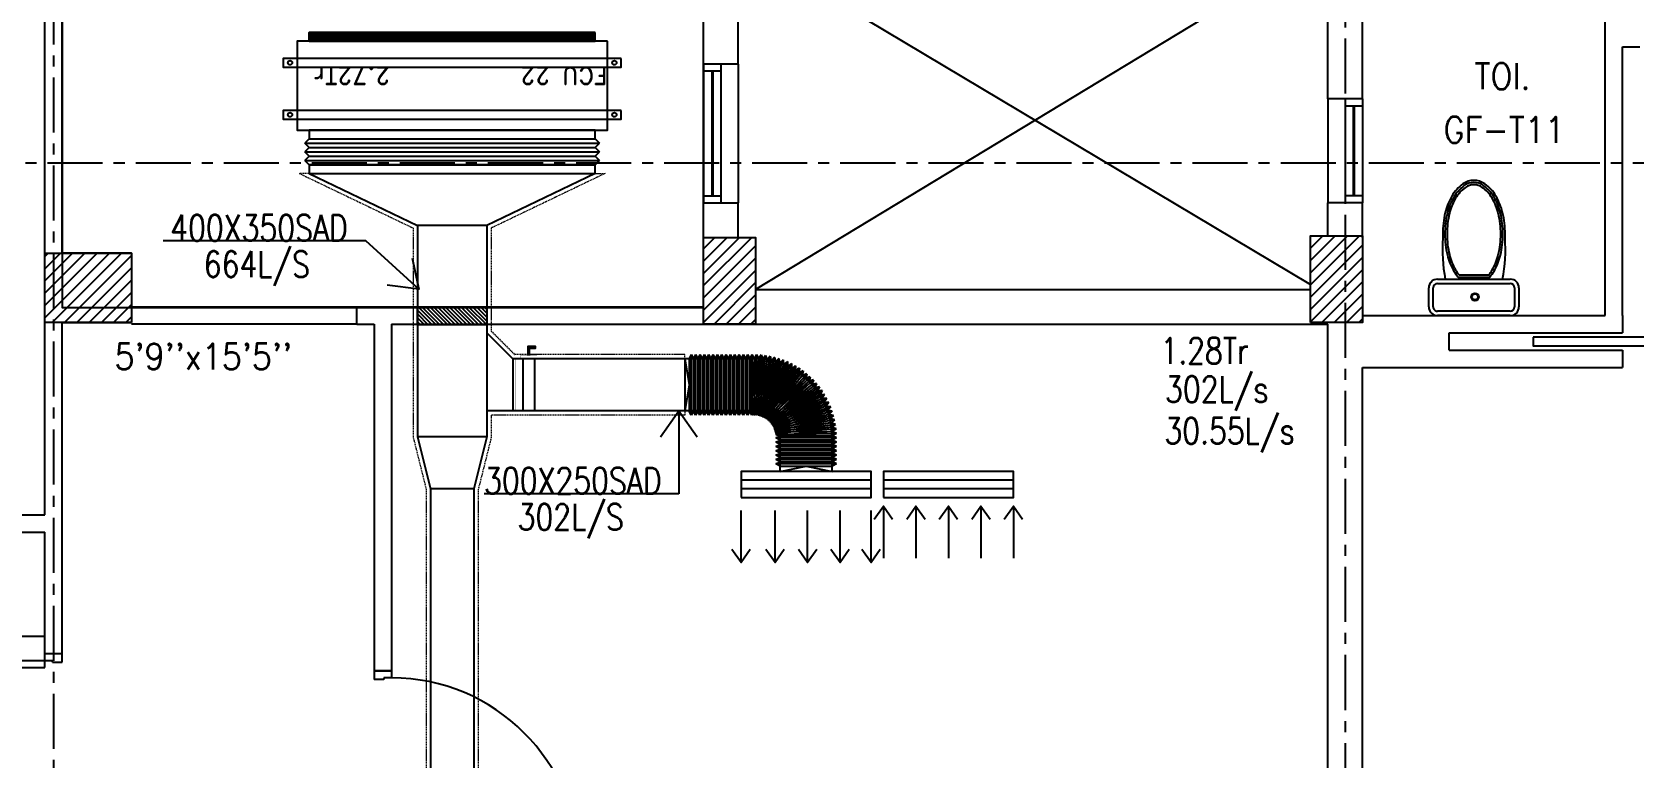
# Model space of a CAD drawing. Header units: millimetres. Extents: x -1288794 to 2153086, y -2701644 to -1428868.
# Drawn here: x 973335 to 982575, y -1504121 to -1499933 of the extents above; entities that cross this region are included whole.
import ezdxf

# ---------------------------------------------------------------- set-up
doc = ezdxf.new("R2010")
doc.units = ezdxf.units.MM
doc.header["$LTSCALE"] = 100
for name, pattern in [('CENTER', [50.8, 31.75, -6.35, 6.35, -6.35]), ('DASHED2', [9.525, 6.35, -3.175]), ('HIDDEN', [9.525, 6.35, -3.175])]:
    doc.linetypes.add(name, pattern=pattern)
for name, color, linetype in [('A-ANNO-TEXT', 8, 'Continuous'), ('A-DOOR', 4, 'Continuous'), ('A-FLOR-OVHD', 4, 'DASHED2'), ('A-FLOR-PFIX', 8, 'Continuous'), ('A-FLOR-SPCL', 8, 'Continuous'), ('A-GLAZ', 5, 'Continuous'), ('A-GRID', 253, 'CENTER'), ('A-WALL-FULL', 8, 'Continuous'), ('AC- VD', 5, 'Continuous'), ('AC-FD', 1, 'Continuous'), ('AC-HLTEXT', 100, 'Continuous'), ('AC-SAD', 3, 'Continuous'), ('AC-SAD TEXT', 3, 'Continuous'), ('FCU-AC', 160, 'Continuous'), ('L1-E014-C22-VAC (08-08-2010)$0$ETA-AC-DAMPER', 4, 'Continuous'), ('RETURN GRILL RIGHT', 1, 'Continuous'), ('S-COL- HACT.', 9, 'Continuous'), ('S-COL.', 8, 'Continuous'), ('SUPPLY GRILL RIGHT', 3, 'Continuous')]:
    doc.layers.add(name, color=color, linetype=linetype)
doc.layers.add('INSULATION', color=1, linetype='Continuous', lineweight=5)
doc.styles.add('ROMAND', font='romand')
doc.styles.add('ROMANS', font='romans.shx', dxfattribs={"width": 0.8})
doc.styles.add('SIMPLEX', font='simplex.shx', dxfattribs={"width": 0.8})
doc.dimstyles.new('100 of DIM2', dxfattribs={"dimscale": 0, "dimtxt": 200, "dimasz": 150, "dimexe": 75, "dimexo": 200, "dimgap": 75, "dimtad": 1, "dimdec": 0, "dimrnd": 5, "dimzin": 0, "dimdsep": 46, "dimtxsty": 'ROMANS', "dimblk": 'ARCHTICK', "dimcen": 100, "dimclrd": 94, "dimclre": 94, "dimclrt": 2, "dimadec": 0, "dimazin": 0, "dimtfac": 1, "dimtdec": 0, "dimtofl": 0, "dimtmove": 2, "dimatfit": 3, "dimldrblk": 'OPEN90', "dimfxl": 75, "dimtolj": 1, "dimtzin": 0, "dimarcsym": 0})

# ---------------------------------------------------------------- blocks, each defined once
blk = doc.blocks.new('WC-1')
for p, q in [((-210, 0), (210, 0)), ((-260, -160), (-260, -50)), ((-235, -160), (-235, -50)), ((-210, -25), (210, -25)), ((235, -50), (235, -160)), ((260, -50), (260, -160)), ((210, -185), (-210, -185)), ((210, -210), (-210, -210)), ((91.5, -222.5), (-91.5, -222.5)), ((85.8, -235), (-85.8, -235))]:
    blk.add_line(p, q)
for radius in [22.1, 17.1]:
    blk.add_circle((-6.1, -107.5), radius)
for centre, radius, start, end in [((-210, -50), 50, 90, 180), ((-210, -50), 25, 90, 180), ((210, -50), 50, 360, 90), ((210, -50), 25, 360, 90), ((-210, -160), 50, 180, 270), ((-210, -160), 25, 180, 270), ((210, -160), 25, 270, 360), ((210, -160), 50, 270, 360), ((722.3, -383.2), 904.1, 168.95288, 184.06317), ((178.2, -428.2), 340.7, 149.85861, 166.47658), ((178.2, -428.2), 328.2, 149.85861, 166.47658), ((68.6, -364.5), 214, 138.41516, 149.85861), ((68.6, -364.5), 201.5, 139.99435, 149.85861), ((-68.6, -364.5), 201.5, 30.14139, 40.00565), ((-68.6, -364.5), 214, 30.14139, 41.58484), ((-178.2, -428.2), 328.2, 13.52342, 30.14139), ((-178.2, -428.2), 340.7, 13.52342, 30.14139), ((352.1, -470), 519.6, 166.47658, 180), ((352.1, -470), 507.1, 166.47658, 180), ((-352.1, -470), 507.1, 360, 13.52342), ((-352.1, -470), 519.6, 360, 13.52342), ((352.1, -470), 532.1, 177.55413, 180), ((-352.1, -470), 532.1, 360, 2.44587), ((352.1, -470), 532.1, 180, 193.52342), ((352.1, -470), 519.6, 180, 193.52342), ((352.1, -470), 507.1, 180, 193.52342), ((-352.1, -470), 507.1, 346.47658, 360), ((-352.1, -470), 519.6, 346.47658, 360), ((-352.1, -470), 532.1, 346.47658, 360), ((178.2, -511.8), 353.2, 193.52342, 210.14139), ((178.2, -511.8), 340.7, 193.52342, 210.14139), ((178.2, -511.8), 328.2, 193.52342, 210.14139), ((-178.2, -511.8), 328.2, 329.85861, 346.47658), ((-178.2, -511.8), 340.7, 329.85861, 346.47658), ((-178.2, -511.8), 353.2, 329.85861, 346.47658), ((68.6, -575.5), 226.5, 210.14139, 234.49716), ((68.6, -575.5), 214, 210.14139, 234.49716), ((68.6, -575.5), 201.5, 210.14139, 234.49716), ((-68.6, -575.5), 201.5, 305.50284, 329.85861), ((-68.6, -575.5), 214, 305.50284, 329.85861), ((-68.6, -575.5), 226.5, 305.50284, 329.85861), ((0, -671.6), 108.4, 234.49716, 270), ((0, -671.6), 95.9, 234.49716, 270), ((0, -671.6), 83.4, 234.49716, 270), ((0, -671.6), 83.4, 270, 305.50284), ((0, -671.6), 95.9, 270, 305.50284), ((0, -671.6), 108.4, 270, 305.50284)]:
    blk.add_arc(centre, radius, start, end)
at = {"linetype": 'Continuous', "ltscale": 50}
blk.add_arc((-722.3, -383.2), 904.1, 355.93683, 11.04712, dxfattribs=at)
blk = doc.blocks.new('D-120-R1')
for p, q in [((-80, 1180), (-40, 1180)), ((-80, 1180), (-80, 100)), ((-40, 1180), (-40, 55)), ((-1200, 100), (-1160, 100)), ((-1200, 100), (-1200, 0)), ((-1160, 100), (-1160, 55)), ((-80, 100), (0, 100)), ((0, 100), (0, 0)), ((-1160, 55), (-1150, 55)), ((-1150, 55), (-1150, 0)), ((-50, 55), (-40, 55)), ((-50, 55), (-50, 0)), ((-50, 0), (0, 0)), ((-1200, 0), (-1150, 0))]:
    blk.add_line(p, q)
at = {"linetype": 'Continuous'}
blk.add_arc((-80, 100), 1080, 90, 180, dxfattribs=at)
blk = doc.blocks.new('W-80')
for p, q in [((800, 100), (0, 100)), ((40, 0), (40, 100)), ((760, 100), (760, 0)), ((800, 0), (0, 0))]:
    blk.add_line(p, q)
at = {"linetype": 'Continuous'}
for p, q in [((760, 53), (40, 53)), ((760, 47), (40, 47))]:
    blk.add_line(p, q, dxfattribs=at)
blk = doc.blocks.new('W-60')
for p, q in [((600, 100), (0, 100)), ((40, 0), (40, 100)), ((560, 100), (560, 0)), ((600, 0), (0, 0))]:
    blk.add_line(p, q)
at = {"linetype": 'Continuous'}
for p, q in [((560, 53), (40, 53)), ((560, 47), (40, 47))]:
    blk.add_line(p, q, dxfattribs=at)
blk = doc.blocks.new('_ArchTick')
at = {"color": 0, "linetype": 'ByBlock', "const_width": 0.15}
blk.add_lwpolyline([(-0.5, -0.5), (0.5, 0.5)], dxfattribs=at)
blk = doc.blocks.new('*U312')
at = {"layer": 'AC-SAD'}
for p, q in [((-12.5, 25), (-25, 0)), ((-12.5, 25), (-12.5, -325)), ((-12.5, 25), (0, 0)), ((-25, 0), (-25, -300)), ((0, 0), (0, -300)), ((-12.5, -325), (-25, -300)), ((0, -300), (-12.5, -325))]:
    blk.add_line(p, q, dxfattribs=at)
blk = doc.blocks.new('*U313')
at = {"layer": 'AC-SAD', "color": 0, "linetype": 'ByBlock', "lineweight": -2, "transparency": 16777216}
blk.add_blockref('*U312', (977499.5, -1501818.6), dxfattribs=at)
for p, rotation in [((977524.5, -1501819.3), 356.8169011381622), ((977549.4, -1501821.4), 353.6338022763245), ((977574.2, -1501824.9), 350.4507034144867), ((977598.7, -1501829.7), 347.2676045526487), ((977622.9, -1501835.9), 344.0845056908109), ((977646.8, -1501843.4), 340.9014068289732), ((977670.1, -1501852.2), 337.7183079671354), ((977693, -1501862.4), 334.5352091052976), ((977715.3, -1501873.7), 331.3521102434599), ((977736.9, -1501886.3), 328.1690113816222), ((977757.7, -1501900.1), 324.9859125197846), ((977777.8, -1501915), 321.802813657947), ((977797, -1501931), 318.6197147961092), ((977815.3, -1501948), 315.4366159342716), ((977832.6, -1501966), 312.2535170724338), ((977848.9, -1501985), 309.070418210596), ((977864.1, -1502004.8), 305.8873193487581), ((977878.2, -1502025.5), 302.7042204869203), ((977891.1, -1502046.9), 299.5211216250825), ((977902.8, -1502069), 296.3380227632448), ((977913.3, -1502091.7), 293.154923901407), ((977922.5, -1502114.9), 289.9718250395692), ((977930.3, -1502138.7), 286.7887261777317), ((977936.9, -1502162.8), 283.6056273158941), ((977942.1, -1502187.2), 280.4225284540561), ((977945.9, -1502211.9), 277.2394295922182), ((977948.4, -1502236.8), 274.0563307303806), ((977949.5, -1502261.8), 270.8732318685428)]:
    blk.add_blockref('*U312', p, dxfattribs=dict(at, rotation=rotation))
blk = doc.blocks.new('*U357')
at = {"layer": 'L1-E014-C22-VAC (08-08-2010)$0$ETA-AC-DAMPER', "color": 5}
for p, q in [((-33, 0), (-33, 300)), ((33, 0), (33, 300))]:
    blk.add_line(p, q, dxfattribs=at)
for points, const_width in [([(-90.8, 300), (90.8, 300)], 1.82), ([(0, 0), (0, 314)], 1.5), ([(-90.8, 0), (90.8, 0)], 1.82), ([(-47.8, 0), (-47.8, -20.2), (48.2, -20.2), (48.2, 0)], 1.5)]:
    blk.add_lwpolyline(points, dxfattribs=dict(at, const_width=const_width))
at = {"layer": 'L1-E014-C22-VAC (08-08-2010)$0$ETA-AC-DAMPER', "color": 5, "const_width": 1.82}
blk.add_lwpolyline([(75, 300), (75, 0), (-75, 0), (-75, 300)], close=True, dxfattribs=at)
at = {"layer": 'L1-E014-C22-VAC (08-08-2010)$0$ETA-AC-DAMPER', "color": 5}
blk.add_lwpolyline([(5.7, -20.2), (5.7, -61.7), (40.1, -61.7), (40.1, -71.6), (-5.7, -71.6), (-5.7, -20.2)], dxfattribs=at)
blk = doc.blocks.new('fcu 3 tr')
h = blk.add_hatch()
h.set_pattern_fill('NET', color=3)
h.paths.add_polyline_path([(86303.6, -1585366.8), (84653.6, -1585366.8), (84653.6, -1585416.8), (86303.6, -1585416.8)])
at = {"layer": 'FCU-AC'}
for p, q in [((84653.6, -1584653.8), (84628.6, -1584678.8)), ((86303.6, -1584653.8), (84653.6, -1584653.8)), ((86303.6, -1584653.8), (86328.6, -1584678.8)), ((86328.6, -1584678.8), (84628.6, -1584678.8)), ((84653.6, -1584703.8), (84628.6, -1584678.8)), ((84653.6, -1584703.8), (84628.6, -1584728.8)), ((86328.6, -1584728.8), (84628.6, -1584728.8)), ((84653.6, -1584753.8), (84628.6, -1584728.8)), ((86303.6, -1584703.8), (84653.6, -1584703.8)), ((86303.6, -1584703.8), (84653.6, -1584703.8)), ((86303.6, -1584703.8), (86328.6, -1584678.8)), ((86303.6, -1584703.8), (86328.6, -1584728.8)), ((86303.6, -1584753.8), (86328.6, -1584728.8)), ((84653.6, -1584753.8), (84628.6, -1584778.8)), ((86328.6, -1584778.8), (84628.6, -1584778.8)), ((84653.6, -1584803.8), (84628.6, -1584778.8)), ((86303.6, -1584753.8), (84653.6, -1584753.8)), ((86303.6, -1584753.8), (84653.6, -1584753.8)), ((86303.6, -1584753.8), (86328.6, -1584778.8)), ((86303.6, -1584803.8), (86328.6, -1584778.8))]:
    blk.add_line(p, q, dxfattribs=at)
at = {"layer": 'FCU-AC', "color": 1}
for p, q in [((86303.6, -1584603.8), (84653.6, -1584603.8)), ((84653.6, -1584603.8), (84653.6, -1584653.8)), ((84653.6, -1584653.8), (86303.6, -1584653.8)), ((86303.6, -1584653.8), (86303.6, -1584603.8)), ((86303.6, -1584803.8), (84653.6, -1584803.8)), ((84653.6, -1584803.8), (84653.6, -1584853.8)), ((86303.6, -1584853.8), (86303.6, -1584803.8)), ((84653.6, -1584853.8), (86303.6, -1584853.8))]:
    blk.add_line(p, q, dxfattribs=at)
at = {"layer": 'FCU-AC', "color": 6}
for points in [[(84503.6, -1584966.8), (86453.6, -1584966.8), (86453.6, -1584916.8), (84503.6, -1584916.8)], [(84503.6, -1585266.8), (86453.6, -1585266.8), (86453.6, -1585216.8), (84503.6, -1585216.8)]]:
    blk.add_lwpolyline(points, close=True, dxfattribs=at)
at = {"layer": 'FCU-AC'}
blk.add_lwpolyline([(84583.6, -1585366.8), (86373.6, -1585366.8), (86373.6, -1584853.8), (84583.6, -1584853.8)], close=True, dxfattribs=at)
at = {"layer": 'FCU-AC', "color": 3}
blk.add_lwpolyline([(84653.6, -1585416.8), (86303.6, -1585416.8), (86303.6, -1585366.8), (84653.6, -1585366.8)], close=True, dxfattribs=at)
at = {"layer": 'FCU-AC', "color": 6}
for centre in [(84543.6, -1584941.8), (86413.6, -1584941.8), (84543.6, -1585241.8), (86413.6, -1585241.8)]:
    blk.add_circle(centre, 12.5, dxfattribs=at)
blk = doc.blocks.new('SUPPLY GRILL RIGHT')
at = {"layer": 'SUPPLY GRILL RIGHT'}
for p, q in [((375, 25), (-375, 25)), ((375, -25), (375, 25)), ((375, -25), (-375, -25)), ((375, -75), (375, -25))]:
    blk.add_line(p, q, dxfattribs=at)
blk.add_lwpolyline([(-375, -75), (375, -75), (375, 75), (-375, 75)], close=True, dxfattribs=at)
for points in [[(-375, -450), (-375, -150)], [(-178.5, -450), (-178.5, -150)], [(9, -450), (9, -150)], [(196.5, -450), (196.5, -150)], [(375, -450), (375, -150)]]:
    blk.add_leader(points, dimstyle='100 of DIM2', override={"dimscale": 1, "dimasz": 75, "dimtad": 0, "dimclrd": 0, "dimfxl": 0.2}, dxfattribs=at)
blk = doc.blocks.new('RETURN GRILL RIGHT')
at = {"layer": 'RETURN GRILL RIGHT'}
for p, q in [((375, 25), (-375, 25)), ((375, -25), (-375, -25))]:
    blk.add_line(p, q, dxfattribs=at)
blk.add_lwpolyline([(-375, -75), (375, -75), (375, 75), (-375, 75)], close=True, dxfattribs=at)
for points in [[(-375, -125), (-375, -425)], [(-187.5, -125), (-187.5, -425)], [(0, -125), (0, -425)], [(187.5, -125), (187.5, -425)], [(375, -125), (375, -425)]]:
    blk.add_leader(points, dimstyle='100 of DIM2', override={"dimscale": 1, "dimasz": 75, "dimtad": 0, "dimclrd": 0, "dimfxl": 0.2}, dxfattribs=at)

msp = doc.modelspace()

# ---------------------------------------------------------------- hatches: boundary and pattern name
at = {"layer": 'AC-FD', "linetype": 'ByBlock'}
h = msp.add_hatch(dxfattribs=at)
h.set_pattern_fill('ANSI31', color=256, scale=5, angle=90, style=0)
h.set_pattern_definition([(135, (-615884.094, -1563561.324), (-11.22532015, -11.22532015), [])])
h.paths.add_polyline_path([(975958.8, -1501621.3), (975958.8, -1501521.3), (975558.8, -1501521.3), (975558.8, -1501621.3)])
at = {"layer": 'S-COL- HACT.', "linetype": 'Continuous', "ltscale": 3}
h = msp.add_hatch(dxfattribs=at)
h.set_pattern_fill('ANSI31', color=256, scale=400, style=0)
h.set_pattern_definition([(45, (2090014.023, -1109556.65), (-35.355339, 35.355339), [])])
h.paths.add_polyline_path([(977208.8, -1501618.6), (977208.8, -1501118.6), (977508.8, -1501118.6), (977508.8, -1501618.6)])
h = msp.add_hatch(dxfattribs=at)
h.set_pattern_fill('ANSI31', color=256, scale=400, style=0)
h.set_pattern_definition([(45, (2089914.023, -1109546.65), (-35.355339, 35.355339), [])])
h.paths.add_polyline_path([(980708.8, -1501608.6), (980708.8, -1501108.6), (981008.8, -1501108.6), (981008.8, -1501608.6)])
h = msp.add_hatch(dxfattribs=at)
h.set_pattern_fill('ANSI31', color=256, scale=400, style=0)
h.set_pattern_definition([(45, (1210504.027, -1509993.415), (-35.355339, 35.355339), [])])
h.paths.add_polyline_path([(973908.8, -1501208.6), (973408.8, -1501208.6), (973408.8, -1501608.6), (973908.8, -1501608.6)])

# ---------------------------------------------------------------- linework, layer by layer
at = {"layer": 'A-DOOR', "ltscale": 3}
msp.add_lwpolyline([(981992.8, -1501693.6), (981992.8, -1501743.6), (983042.8, -1501743.6), (983042.8, -1501693.6), (981992.8, -1501693.6)], dxfattribs=at)
at = {"layer": 'A-FLOR-OVHD', "linetype": 'Continuous', "ltscale": 3}
for p, q in [((973908.8, -1501518.6), (975208.8, -1501518.6)), ((975208.8, -1501618.6), (973908.8, -1501618.6))]:
    msp.add_line(p, q, dxfattribs=at)
at = {"layer": 'A-FLOR-SPCL', "ltscale": 3}
for p, q in [((977408.8, -1499418.6), (980708.8, -1501389.2)), ((980808.8, -1499418.6), (977508.8, -1501418.6)), ((970908.8, -1503418.6), (973408.8, -1503418.6))]:
    msp.add_line(p, q, dxfattribs=at)
msp.add_lwpolyline([(977208.8, -1497218.6), (973508.8, -1497218.6), (973508.8, -1501521.3), (977208.8, -1501521.3)], close=True, dxfattribs=at)
at = {"layer": 'A-GLAZ', "ltscale": 3}
for p, q in [((977408.8, -1500118.6), (977408.8, -1500918.6)), ((980808.8, -1500318.6), (980808.8, -1500918.6))]:
    msp.add_line(p, q, dxfattribs=at)
at = {"layer": 'A-GRID', "ltscale": 0.1}
for p, q in [((973458.8, -1465142.6), (973458.8, -1513277)), ((980908.8, -1466442.6), (980908.8, -1514577)), ((956153, -1500687.6), (999692.6, -1500687.6))]:
    msp.add_line(p, q, dxfattribs=at)
at = {"layer": 'A-WALL-FULL', "ltscale": 3}
for p, q in [((973408.8, -1502718.6), (973408.8, -1496818.6)), ((973508.8, -1501208.6), (973508.8, -1497218.6)), ((981008.8, -1500318.6), (981008.8, -1499050.6)), ((982408.8, -1501568.6), (982408.8, -1499050.6)), ((977208.8, -1500118.6), (977208.8, -1499218.6)), ((977408.8, -1500118.6), (977408.8, -1499418.6)), ((980808.8, -1500318.6), (980808.8, -1499418.6)), ((982508.8, -1501568.6), (982508.8, -1500018.6)), ((982508.8, -1500018.6), (982608.8, -1500018.6)), ((977408.8, -1500118.6), (977208.8, -1500118.6)), ((981008.8, -1500318.6), (980808.8, -1500318.6)), ((977208.8, -1501118.6), (977208.8, -1500918.6)), ((977208.8, -1500918.6), (977408.8, -1500918.6)), ((977408.8, -1501118.6), (977408.8, -1500918.6)), ((980808.8, -1501108.6), (980808.8, -1500918.6)), ((981008.8, -1500918.6), (980808.8, -1500918.6)), ((981008.8, -1501118.6), (981008.8, -1500918.6)), ((977508.8, -1501418.6), (980708.8, -1501418.6)), ((975208.8, -1501518.6), (977208.8, -1501518.6)), ((975208.8, -1501618.6), (975208.8, -1501518.6)), ((981008.8, -1501568.6), (982408.8, -1501568.6)), ((982508.8, -1501568.6), (982508.8, -1501668.6)), ((973508.8, -1503518.6), (973508.8, -1501608.6)), ((975208.8, -1501618.6), (975158.8, -1501618.6)), ((975308.8, -1501618.6), (975308.8, -1503618.6)), ((975408.8, -1501618.6), (980808.8, -1501618.6)), ((975408.8, -1501618.6), (975408.8, -1503618.6)), ((980808.8, -1504718.6), (980808.8, -1501618.6)), ((981508.8, -1501668.6), (982508.8, -1501668.6)), ((981508.8, -1501768.6), (981508.8, -1501668.6)), ((981508.8, -1501768.6), (982508.8, -1501768.6)), ((982508.8, -1501768.6), (982508.8, -1501868.6)), ((981008.8, -1501868.6), (982508.8, -1501868.6)), ((981008.8, -1508768.6), (981008.8, -1501868.6)), ((968108.8, -1502718.6), (973408.8, -1502718.6)), ((970908.8, -1502818.6), (973408.8, -1502818.6)), ((973408.8, -1503518.6), (973408.8, -1502818.6)), ((973408.8, -1503518.6), (973508.8, -1503518.6)), ((975308.8, -1503618.6), (975408.8, -1503618.6))]:
    msp.add_line(p, q, dxfattribs=at)
at = {"layer": 'A-WALL-FULL', "linetype": 'Continuous', "ltscale": 3}
for p, q in [((977208.8, -1501518.6), (977208.8, -1501118.6)), ((977208.8, -1501118.6), (977208.8, -1501118.6)), ((977408.8, -1501118.6), (977508.8, -1501118.6)), ((977508.8, -1501118.6), (977508.8, -1501418.6)), ((980708.8, -1501418.6), (980708.8, -1501108.6)), ((980708.8, -1501108.6), (980808.8, -1501108.6)), ((981008.8, -1501118.6), (981008.8, -1501118.6)), ((981008.8, -1501118.6), (981008.8, -1501568.6)), ((973908.8, -1501208.6), (973508.8, -1501208.6)), ((973508.8, -1501608.6), (973908.8, -1501608.6)), ((975208.8, -1501618.6), (975308.8, -1501618.6))]:
    msp.add_line(p, q, dxfattribs=at)
at = {"layer": 'AC-FD', "linetype": 'ByBlock'}
msp.add_lwpolyline([(975558.8, -1501621.3), (975558.8, -1501521.3), (975958.8, -1501521.3), (975958.8, -1501621.3)], close=True, dxfattribs=at)
at = {"layer": 'AC-SAD'}
for p, q in [((974933.8, -1500748.2), (975558.8, -1501048.2)), ((974933.8, -1500748.2), (976583.8, -1500748.2)), ((976583.8, -1500748.2), (975958.8, -1501048.2)), ((975558.8, -1501048.2), (975558.8, -1502268.6)), ((975958.8, -1501048.2), (975558.8, -1501048.2)), ((975958.8, -1501048.2), (975958.8, -1502268.6)), ((975958.8, -1501668.6), (976108.8, -1501818.6)), ((977503.2, -1501818.6), (976108.8, -1501818.6)), ((976108.8, -1501818.6), (976108.8, -1502118.6)), ((977099.5, -1501818.6), (977099.5, -1502118.6)), ((977099.5, -1501818.6), (977124.5, -1501968.6)), ((977137, -1501793.6), (977124.5, -1501818.6)), ((977124.5, -1501818.6), (977124.5, -1502118.6)), ((977137, -1501793.6), (977137, -1502143.6)), ((977137, -1501793.6), (977149.5, -1501818.6)), ((977162, -1501793.6), (977149.5, -1501818.6)), ((977149.5, -1501818.6), (977149.5, -1502118.6)), ((977162, -1501793.6), (977162, -1502143.6)), ((977162, -1501793.6), (977174.5, -1501818.6)), ((977187, -1501793.6), (977174.5, -1501818.6)), ((977174.5, -1501818.6), (977174.5, -1502118.6)), ((977187, -1501793.6), (977187, -1502143.6)), ((977187, -1501793.6), (977199.5, -1501818.6)), ((977212, -1501793.6), (977199.5, -1501818.6)), ((977199.5, -1501818.6), (977199.5, -1502118.6)), ((977212, -1501793.6), (977212, -1502143.6)), ((977212, -1501793.6), (977224.5, -1501818.6)), ((977237, -1501793.6), (977224.5, -1501818.6)), ((977224.5, -1501818.6), (977224.5, -1502118.6)), ((977237, -1501793.6), (977237, -1502143.6)), ((977237, -1501793.6), (977249.5, -1501818.6)), ((977262, -1501793.6), (977249.5, -1501818.6)), ((977249.5, -1501818.6), (977249.5, -1502118.6)), ((977262, -1501793.6), (977262, -1502143.6)), ((977262, -1501793.6), (977274.5, -1501818.6)), ((977287, -1501793.6), (977274.5, -1501818.6)), ((977274.5, -1501818.6), (977274.5, -1502118.6)), ((977287, -1501793.6), (977287, -1502143.6)), ((977287, -1501793.6), (977299.5, -1501818.6)), ((977312, -1501793.6), (977299.5, -1501818.6)), ((977299.5, -1501818.6), (977299.5, -1502118.6)), ((977312, -1501793.6), (977312, -1502143.6)), ((977312, -1501793.6), (977324.5, -1501818.6)), ((977337, -1501793.6), (977324.5, -1501818.6)), ((977324.5, -1501818.6), (977324.5, -1502118.6)), ((977337, -1501793.6), (977337, -1502143.6)), ((977337, -1501793.6), (977349.5, -1501818.6)), ((977362, -1501793.6), (977349.5, -1501818.6)), ((977349.5, -1501818.6), (977349.5, -1502118.6)), ((977362, -1501793.6), (977362, -1502143.6)), ((977362, -1501793.6), (977374.5, -1501818.6)), ((977387, -1501793.6), (977374.5, -1501818.6)), ((977374.5, -1501818.6), (977374.5, -1502118.6)), ((977387, -1501793.6), (977387, -1502143.6)), ((977387, -1501793.6), (977399.5, -1501818.6)), ((977412, -1501793.6), (977399.5, -1501818.6)), ((977399.5, -1501818.6), (977399.5, -1502118.6)), ((977412, -1501793.6), (977412, -1502143.6)), ((977412, -1501793.6), (977424.5, -1501818.6)), ((977437, -1501793.6), (977424.5, -1501818.6)), ((977424.5, -1501818.6), (977424.5, -1502118.6)), ((977437, -1501793.6), (977437, -1502143.6)), ((977437, -1501793.6), (977449.5, -1501818.6)), ((977462, -1501793.6), (977449.5, -1501818.6)), ((977449.5, -1501818.6), (977449.5, -1502118.6)), ((977462, -1501793.6), (977462, -1502143.6)), ((977462, -1501793.6), (977474.5, -1501818.6)), ((977124.5, -1501968.6), (977099.5, -1502118.6)), ((977499.5, -1502118.6), (975958.8, -1502118.6)), ((977137, -1502143.6), (977124.5, -1502118.6)), ((977149.5, -1502118.6), (977137, -1502143.6)), ((977162, -1502143.6), (977149.5, -1502118.6)), ((977174.5, -1502118.6), (977162, -1502143.6)), ((977187, -1502143.6), (977174.5, -1502118.6)), ((977199.5, -1502118.6), (977187, -1502143.6)), ((977212, -1502143.6), (977199.5, -1502118.6)), ((977224.5, -1502118.6), (977212, -1502143.6)), ((977237, -1502143.6), (977224.5, -1502118.6)), ((977249.5, -1502118.6), (977237, -1502143.6)), ((977262, -1502143.6), (977249.5, -1502118.6)), ((977274.5, -1502118.6), (977262, -1502143.6)), ((977287, -1502143.6), (977274.5, -1502118.6)), ((977299.5, -1502118.6), (977287, -1502143.6)), ((977312, -1502143.6), (977299.5, -1502118.6)), ((977324.5, -1502118.6), (977312, -1502143.6)), ((977337, -1502143.6), (977324.5, -1502118.6)), ((977349.5, -1502118.6), (977337, -1502143.6)), ((977362, -1502143.6), (977349.5, -1502118.6)), ((977374.5, -1502118.6), (977362, -1502143.6)), ((977387, -1502143.6), (977374.5, -1502118.6)), ((977399.5, -1502118.6), (977387, -1502143.6)), ((977412, -1502143.6), (977399.5, -1502118.6)), ((977424.5, -1502118.6), (977412, -1502143.6)), ((977437, -1502143.6), (977424.5, -1502118.6)), ((977449.5, -1502118.6), (977437, -1502143.6)), ((977462, -1502143.6), (977449.5, -1502118.6)), ((977474.5, -1502118.6), (977462, -1502143.6)), ((975958.8, -1502268.6), (975558.8, -1502268.6)), ((975558.8, -1502268.6), (975633.8, -1502568.6)), ((975958.8, -1502268.6), (975883.8, -1502568.6)), ((977624.4, -1502274.3), (977649.4, -1502261.8)), ((977974.4, -1502274.3), (977624.4, -1502274.3)), ((977649.4, -1502286.8), (977624.4, -1502274.3)), ((977624.4, -1502299.3), (977649.4, -1502286.8)), ((977974.4, -1502299.3), (977624.4, -1502299.3)), ((977649.4, -1502311.8), (977624.4, -1502299.3)), ((977624.4, -1502324.3), (977649.4, -1502311.8)), ((977974.4, -1502324.3), (977624.4, -1502324.3)), ((977649.4, -1502336.8), (977624.4, -1502324.3)), ((977624.4, -1502349.3), (977649.4, -1502336.8)), ((977949.4, -1502261.8), (977649.4, -1502261.8)), ((977949.4, -1502286.8), (977649.4, -1502286.8)), ((977949.4, -1502311.8), (977649.4, -1502311.8)), ((977949.4, -1502336.8), (977649.4, -1502336.8)), ((977649.5, -1502468.6), (977649.5, -1502268.6)), ((977974.4, -1502274.3), (977949.4, -1502261.8)), ((977974.4, -1502274.3), (977949.4, -1502286.8)), ((977974.4, -1502299.3), (977949.4, -1502286.8)), ((977974.4, -1502299.3), (977949.4, -1502311.8)), ((977974.4, -1502324.3), (977949.4, -1502311.8)), ((977974.4, -1502324.3), (977949.4, -1502336.8)), ((977974.4, -1502349.3), (977949.4, -1502336.8)), ((977949.5, -1502468.6), (977949.5, -1502268.6)), ((977974.4, -1502349.3), (977624.4, -1502349.3)), ((977649.4, -1502361.8), (977624.4, -1502349.3)), ((977624.4, -1502374.3), (977649.4, -1502361.8)), ((977974.4, -1502374.3), (977624.4, -1502374.3)), ((977649.4, -1502386.8), (977624.4, -1502374.3)), ((977624.4, -1502399.3), (977649.4, -1502386.8)), ((977974.4, -1502399.3), (977624.4, -1502399.3)), ((977649.4, -1502411.8), (977624.4, -1502399.3)), ((977624.4, -1502424.3), (977649.4, -1502411.8)), ((977974.4, -1502424.3), (977624.4, -1502424.3)), ((977649.4, -1502436.8), (977624.4, -1502424.3)), ((977949.4, -1502361.8), (977649.4, -1502361.8)), ((977949.4, -1502386.8), (977649.4, -1502386.8)), ((977949.4, -1502411.8), (977649.4, -1502411.8)), ((977974.4, -1502349.3), (977949.4, -1502361.8)), ((977974.4, -1502374.3), (977949.4, -1502361.8)), ((977974.4, -1502374.3), (977949.4, -1502386.8)), ((977974.4, -1502399.3), (977949.4, -1502386.8)), ((977974.4, -1502399.3), (977949.4, -1502411.8)), ((977974.4, -1502424.3), (977949.4, -1502411.8)), ((977974.4, -1502424.3), (977949.4, -1502436.8)), ((977649.4, -1502436.8), (977949.4, -1502436.8)), ((977649.5, -1502468.6), (977799.4, -1502436.8)), ((977799.4, -1502436.8), (977949.5, -1502468.6)), ((975633.8, -1502568.6), (975633.8, -1507176.7)), ((975883.8, -1502568.6), (975633.8, -1502568.6)), ((975883.8, -1502568.6), (975883.8, -1507176.7))]:
    msp.add_line(p, q, dxfattribs=at)
for radius in [450, 150]:
    msp.add_arc((977499.5, -1502268.6), radius, 0, 90, dxfattribs=at)
at = {"layer": 'INSULATION', "linetype": 'HIDDEN', "ltscale": 0.01}
for p, q in [((974876.1, -1500748.2), (975533.8, -1501063.9)), ((974933.8, -1500748.2), (974876.1, -1500748.2)), ((976641.6, -1500748.2), (975983.8, -1501063.9)), ((976583.8, -1500748.2), (976641.6, -1500748.2)), ((975533.8, -1501063.9), (975533.8, -1502271.7)), ((975983.8, -1501063.9), (975983.8, -1501658.3)), ((975983.8, -1501658.3), (976119.2, -1501793.6)), ((977099.5, -1501793.6), (976119.2, -1501793.6)), ((977099.5, -1501818.6), (977099.5, -1501793.6)), ((975983.8, -1502143.6), (975983.8, -1502271.7)), ((977099.5, -1502143.6), (975983.8, -1502143.6)), ((977099.5, -1502118.6), (977099.5, -1502143.6)), ((975533.8, -1502271.7), (975608.8, -1502571.7)), ((975983.8, -1502271.7), (975908.8, -1502571.7)), ((975608.8, -1502571.7), (975608.8, -1506701.7)), ((975908.8, -1502571.7), (975908.8, -1506701.7))]:
    msp.add_line(p, q, dxfattribs=at)
at = {"layer": 'S-COL.', "linetype": 'Continuous', "ltscale": 3}
for points in [[(977208.8, -1501618.6), (977208.8, -1501118.6), (977508.8, -1501118.6), (977508.8, -1501618.6)], [(977208.8, -1501618.6), (977208.8, -1501118.6), (977508.8, -1501118.6), (977508.8, -1501618.6)], [(980708.8, -1501608.6), (980708.8, -1501108.6), (981008.8, -1501108.6), (981008.8, -1501608.6)], [(980708.8, -1501608.6), (980708.8, -1501108.6), (981008.8, -1501108.6), (981008.8, -1501608.6)], [(973908.8, -1501608.6), (973408.8, -1501608.6), (973408.8, -1501208.6), (973908.8, -1501208.6)]]:
    msp.add_lwpolyline(points, close=True, dxfattribs=at)

# ---------------------------------------------------------------- block references
at = {"layer": 'A-DOOR', "ltscale": 3}
for p, rotation in [((973508.8, -1503518.6), 90), ((975308.8, -1504818.6), 270)]:
    msp.add_blockref('D-120-R1', p, dxfattribs=dict(at, rotation=rotation))
at = {"layer": 'A-FLOR-PFIX', "ltscale": 3, "rotation": 180}
msp.add_blockref('WC-1', (981651.5, -1501568.6), dxfattribs=at)
at = {"layer": 'A-GLAZ', "ltscale": 3, "xscale": -1, "rotation": 270}
msp.add_blockref('W-80', (977208.8, -1500918.6), dxfattribs=at)
at = {"layer": 'A-GLAZ', "ltscale": 3, "rotation": 90}
msp.add_blockref('W-60', (981008.8, -1500918.6), dxfattribs=at)
at = {"layer": 'AC- VD', "xscale": -1, "rotation": 180}
msp.add_blockref('*U357', (976199.6, -1501818.6), dxfattribs=at)
at = {"layer": 'AC-SAD'}
msp.add_blockref('*U313', (0, 0), dxfattribs=at)
at = {"layer": 'FCU-AC', "color": 3, "rotation": 180}
msp.add_blockref('fcu 3 tr', (1061237.4, -3085351.9), dxfattribs=at)
at = {"layer": 'RETURN GRILL RIGHT'}
msp.add_blockref('RETURN GRILL RIGHT', (978620.8, -1502543.6), dxfattribs=at)
at = {"layer": 'SUPPLY GRILL RIGHT'}
msp.add_blockref('SUPPLY GRILL RIGHT', (977799.5, -1502543.6), dxfattribs=at)

# ---------------------------------------------------------------- texts
at = {"layer": 'A-ANNO-TEXT', "style": 'ROMANS', "width": 0.9}
for s, p in [('TOI.', (981654.3, -1500263)), ('GF-T11', (981476.3, -1500571.2)), ("5'9''x15'5''", (973810.8, -1501878.8))]:
    msp.add_text(s, height=150, dxfattribs=at).set_placement(p)
at = {"layer": 'AC-HLTEXT', "style": 'ROMAND'}
for s, p in [('2.72Tr', (975401.3, -1500135.2)), ('FCU 22', (976653.8, -1500135.2))]:
    msp.add_text(s, height=100, rotation=180, dxfattribs=at).set_placement(p)
at = {"layer": 'AC-SAD TEXT', "style": 'SIMPLEX', "width": 0.8}
for s, p in [('400X350SAD', (974132.3, -1501138)), ('664L/S', (974325.7, -1501347.4)), ('1.28Tr', (979843.3, -1501846.1)), ('302L/s', (979870, -1502069.1)), ('30.55L/s', (979866.6, -1502308.7)), ('300X250SAD', (975942.5, -1502596.1)), ('302L/S', (976135.9, -1502805.5))]:
    msp.add_text(s, height=150, dxfattribs=at).set_placement(p)

# ---------------------------------------------------------------- leaders
at = {"layer": 'AC-SAD TEXT'}
for points in [[(975566.6, -1501416.6), (975261.4, -1501138), (974091.9, -1501138)], [(977066.2, -1502118.6), (977066.2, -1502596.1), (975942.5, -1502596.1)]]:
    msp.add_leader(points, dimstyle='100 of DIM2', override={"dimscale": 1, "dimtad": 0, "dimfxl": 0.2}, dxfattribs=at)

doc.saveas('drawing.dxf')
